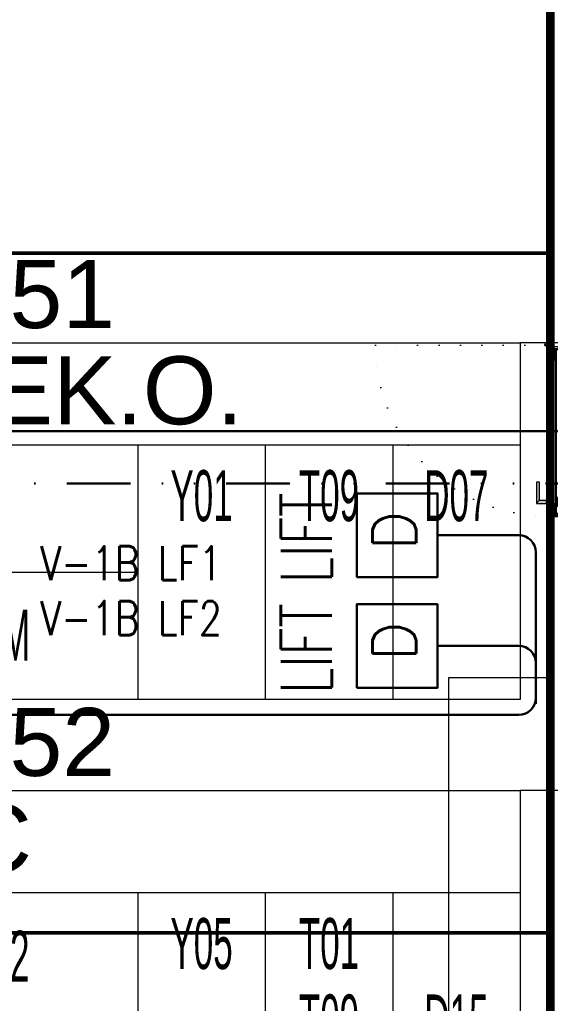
# Model space of a CAD drawing. Header units: metres. Extents: x -13621 to 152406, y -16073 to 22221.
# Drawn here: x 59348 to 59660, y 2799 to 3377 of the extents above; entities that cross this region are included whole.
import ezdxf
from ezdxf.enums import TextEntityAlignment as Align

# ---------------------------------------------------------------- set-up
doc = ezdxf.new("R2010")
doc.units = ezdxf.units.M
doc.header["$LTSCALE"] = 100
doc.header["$MEASUREMENT"] = 0
for name, pattern in [('DIVIDE2', [0.625, 0.25, -0.125, 0, -0.125, 0, -0.125]), ('DOT2', [0.125, 0, -0.125]), ('HIDDEN', [0.375, 0.25, -0.125])]:
    doc.linetypes.add(name, pattern=pattern)
doc.layers.get('0').update_dxf_attribs({"color": 9, "lineweight": 9})
for name, color, linetype, lineweight in [('05', 9, 'Continuous', 9), ('05S', 9, 'Continuous', 9), ('06B', 9, 'Continuous', 9), ('06D', 9, 'Continuous', 9), ('10', 9, 'Continuous', 9), ('20', 9, 'DOT2', 9), ('21_mahal200', 9, 'Continuous', 9), ('Data  Tavan', 170, 'Continuous', 30), ('E-DAHİLİ DOME KAMERA', 7, 'Continuous', 30), ('E-DAHİLİ KAMERA', 7, 'Continuous', 30), ('E-DATA LIFT PRIZI', 7, 'Continuous', 30), ('E-KABLO', 7, 'Continuous', 30), ('E-YAZI', 7, 'Continuous', 30)]:
    doc.layers.add(name, color=color, linetype=linetype, lineweight=lineweight)
doc.styles.add('Arial', font='arial.ttf', dxfattribs={"height": 2.5})
doc.styles.add('E-YAZI', font='txttw.shx')
doc.styles.add('MuuM_TEXT-STANDART', font='ARIALN.TTF')
doc.dimstyles.new('MuuM_DIM200', dxfattribs={"dimscale": 20, "dimtxt": 2, "dimasz": 1, "dimexe": 1, "dimexo": 1, "dimgap": 1, "dimtad": 1, "dimdec": 1, "dimrnd": 0.5, "dimdsep": 46, "dimtxsty": 'MuuM_TEXT-STANDART', "dimblk": 'ARCHTICK', "dimcen": 0, "dimdle": 0.15, "dimclrd": 256, "dimclre": 256, "dimclrt": 256, "dimadec": 0, "dimazin": 0, "dimtfac": 5, "dimtdec": 1, "dimtix": 1, "dimtmove": 2, "dimatfit": 3, "dimldrblk": 'DOT', "dimfxl": 3, "dimfxlon": 1, "dimtolj": 1, "dimlwd": -1, "dimlwe": -1, "dimarcsym": 0})

# ---------------------------------------------------------------- blocks, each defined once
blk = doc.blocks.new('E-DATA LIFT PRIZI')
at = {"layer": 'E-DATA LIFT PRIZI', "color": 2}
blk.add_line((0, 0), (1.873122528195381e-05, 41.9879442860838), dxfattribs=at)
blk.add_lwpolyline([(-24.57600248570088, 89.55658674269216), (24.57599752407987, 89.55660866311518), (24.57601872913074, 41.98795524629531), (-24.57598126668017, 41.98793332587229)], close=True, dxfattribs=at)
at = {"layer": 'E-DATA LIFT PRIZI', "color": 2, "style": 'E-YAZI', "width": 0.7}
blk.add_text('LIFT', height=30, dxfattribs=at).set_placement((-28.0161005743139, 104.2090469614632))
at = {"layer": 'E-DATA LIFT PRIZI', "color": 2, "style": 'E-YAZI'}
blk.add_text('D', height=25.6, dxfattribs=at).set_placement((-8.794766582432203, 54.59082046785625))
blk = doc.blocks.new('100_DAHİLİ DOME KAMERA')
at = {"layer": 'E-DAHİLİ DOME KAMERA', "color": 4}
for p, q in [((-1.936448509688489, 0.7149596333620138), (-1.936448509688489, -0.6891386026400143)), ((0.8196423697518184, 0.7149596333620138), (-1.936448509688489, 0.7149596333620138)), ((0.8196423697518184, -0.6891386026400143), (0.8196423697518184, 0.7149596333620138)), ((0.8196423697518184, 0.2938318900123704), (2.130608785140793, 0.6683937229099683)), ((2.130608785140793, 0.6683937229099683), (2.130608785140793, -0.6425726923916955)), ((0.8196423697518184, -0.268010859406786), (2.130608785140793, -0.6425726923916955)), ((-1.936448509688489, -0.6891386026400143), (0.8196423697518184, -0.6891386026400143))]:
    blk.add_line(p, q, dxfattribs=at)
at = {"layer": 'E-DAHİLİ DOME KAMERA', "color": 4, "linetype": 'Continuous'}
blk.add_circle((0, 0), 2.565564702303409, dxfattribs=at)
at = {"layer": 'E-DAHİLİ KAMERA', "color": 4}
for q in [(13.41553274521199, 6.264231970272109), (13.41553274521199, -6.264231970272109)]:
    blk.add_line((2.565564702303409, 0), q, dxfattribs=at)
blk = doc.blocks.new('p-işyeri')
at = {"color": 0, "const_width": 2}
blk.add_lwpolyline([(200, 0), (200, 700), (-200, 700), (-200, 0)], close=True, dxfattribs=at)
blk = doc.blocks.new('gr-p-barel kilitli kapı kolu')
at = {"layer": '05S'}
h = blk.add_hatch(color=256, dxfattribs=at)
h.paths.add_polyline_path([(1.300000000000181, 0.8000000000001818), (-1.300000000000181, 0.8000000000001818), (-1.300000000000181, 0.7000000000002728), (1.300000000000181, 0.7000000000007276)])
h.paths.add_polyline_path([(2.75, 0.7000000000002728), (-2.75, 0.7000000000002728), (-2.75, 0), (2.75, 0)])
h.paths.add_polyline_path([(-11.69999999999709, 4.899999999999181), (-11.699999999998, 6.700000000000728), (0.9000000000005456, 6.700000000000728), (0.8999999999996362, 0.8000000000001818), (-0.8999999999996362, 0.7999999999997272), (-0.8999999999996362, 4.90000000000009)])
at = {"flags": 128}
for points in [[(-0.8999999999996362, 0.8000000000001818), (-0.8999999999996362, 4.900000000000545), (-11.69999999999891, 4.90000000000009), (-11.69999999999891, 6.700000000000273), (0.9000000000005456, 6.700000000000728), (0.8999999999996362, 0.8000000000001818)], [(-0.8000000000001818, 5), (0.8000000000001818, 6.600000000000362)]]:
    blk.add_lwpolyline(points, dxfattribs=at)
blk.add_lwpolyline([(-2.75, 0), (-2.75, 0.6999999999998181), (2.75, 0.7000000000002728), (2.75, 0)])
blk.add_lwpolyline([(-1.300000000000181, 0.7000000000002728), (1.300000000000181, 0.7000000000002728), (1.300000000000181, 0.8000000000001818), (-1.300000000000181, 0.8000000000001818)], close=True)
blk = doc.blocks.new('prf-scr2')
at = {"linetype": 'DOT2', "ltscale": 10}
blk.add_line((0, 0.1857142500000009), (-1e-16, -1.064285649999999), dxfattribs=at)
for p, q in [((0.09163645, -0.2441290999999978), (-0.0916364500000001, -0.2046380999999997)), ((-0.0916364500000001, -0.2439350999999988), (0.09163645, -0.2834260999999969)), ((0.09163645, -0.3231106000000011), (-0.0916364500000001, -0.2836195999999972)), ((-0.0916364500000001, -0.3229165999999964), (0.09163645, -0.3624076000000003)), ((0.09163645, -0.4020920499999989), (-0.0916364500000001, -0.3626011000000005)), ((-0.0916364500000001, -0.4018980999999997), (0.09163645, -0.4413891000000035)), ((0.09163645, -0.481073749999996), (-0.0916364500000001, -0.4415827499999978)), ((-0.0916364500000001, -0.4808798000000082), (0.09163645, -0.5203708500000005)), ((0.09163645, -0.5600555500000042), (-0.0916364500000001, -0.5205644500000006)), ((-0.0916364500000001, -0.5598615499999994), (0.09163645, -0.5993525500000034)), ((0.09163645, -0.6390373000000011), (-0.0916364500000001, -0.5995462500000088)), ((-0.0916364500000001, -0.6388432500000079), (0.09163645, -0.6783342500000061)), ((0.09163645, -0.7180189000000042), (-0.0916364500000001, -0.6785278500000061)), ((-0.0916364500000001, -0.7178253000000041), (0.09163645, -0.7573160000000088)), ((0.0552420499999996, -0.8362981999999988), (-0.0804827000000004, -0.7641103499999986)), ((-0.0690517, -0.7968069000000071), (0.0552420499999996, -0.8362981999999988)), ((0.09163645, -0.1651476000000059), (0, -0.1454021000000068)), ((0, -0.184699100000006), (0.09163645, -0.2044445999999993))]:
    blk.add_line(p, q)
blk.add_lwpolyline([(0.2314285999999996, 0), (-0.2314285999999996, 0), (-0.2314285999999996, -0.0100617499999998), (-0.1200000000000003, -0.1428571000000034), (0.1200000000000003, -0.1428571499999975), (0.2314285999999996, -0.0100617499999999), (0.2314285999999996, 0)], close=True)
for points in [[(0.2314285999999996, -0.0100617499999999), (-0.2314285999999996, -0.0100617499999998)], [(-0.0916364500000001, -0.1428571059091098), (-0.0916364500000001, -0.2046379999999999), (-0.1200003499999994, -0.2210138499999971), (-0.1200003499999994, -0.227559350000007), (-0.0916364500000001, -0.2439350999999988), (-0.0916364500000001, -0.2836194999999975), (-0.1200003499999994, -0.2999953500000004), (-0.1200003499999994, -0.3065408499999989), (-0.0916364500000001, -0.3229165999999964), (-0.0916364500000001, -0.3626010000000008), (-0.1200003499999994, -0.3789767999999981), (-0.1200003499999994, -0.3855223499999965), (-0.0916364500000001, -0.4018980999999997), (-0.0916364500000001, -0.4415827000000036), (-0.1200003499999994, -0.4579585000000009), (-0.1200003499999994, -0.4645040499999994), (-0.0916364500000001, -0.4808798000000082), (-0.0916364500000001, -0.5205644500000006), (-0.1200003499999994, -0.5369402000000038), (-0.1200003499999994, -0.5434858500000077), (-0.0916364500000001, -0.5598615499999994), (-0.0916364500000001, -0.5995461500000033), (-0.1200003499999994, -0.6159219500000006), (-0.1200003499999994, -0.6224674999999991), (-0.0916364500000001, -0.6388432500000079), (-0.0916364500000001, -0.6785278500000061), (-0.1200003499999994, -0.6949041500000078), (-0.1200003499999994, -0.7014492000000077), (-0.0916364500000001, -0.7178253000000041), (-0.0916364500000001, -0.7322130000000074), (-0.0804827000000004, -0.7641103499999986), (-0.0974138499999996, -0.7738857499999995), (-0.0974138499999996, -0.7804311500000041), (-0.0690517, -0.7968069000000071), (-0.0082380000000001, -0.9441533999999989), (-1e-16, -0.95), (0.008237999999999999, -0.9441533999999989), (0.0834733999999997, -0.7555572500000495), (0.09163645, -0.7573160000000088), (0.1200003499999994, -0.7409402999999998), (0.1200003499999994, -0.7343950500000063), (0.09163645, -0.7180189000000042), (0.09163645, -0.6783342500000061), (0.1200003499999994, -0.6619585000000087), (0.1200003499999994, -0.6554130500000043), (0.09163645, -0.6390371500000072), (0.09163645, -0.5993525500000034), (0.1200003499999994, -0.5829768000000002), (0.1200003499999994, -0.5764312499999961), (0.09163645, -0.5600554500000045), (0.09163645, -0.5203708500000005), (0.1200003499999994, -0.5039951500000086), (0.1200003499999994, -0.4974494999999991), (0.09163645, -0.481073749999996), (0.09163645, -0.4413891000000035), (0.1200003499999994, -0.4250134500000002), (0.1200003499999994, -0.4184677999999963), (0.09163645, -0.4020920499999989), (0.09163645, -0.3624076000000003), (0.1200003499999994, -0.3460319499999969), (0.1200003499999994, -0.3394862999999987), (0.09163645, -0.3231106000000011), (0.09163645, -0.2834260999999969), (0.1200003499999994, -0.2670504499999993), (0.1200003499999994, -0.2605048000000067), (0.09163645, -0.2441290999999978), (0.09163645, -0.2044445999999993), (0.1200003499999994, -0.1880689500000073), (0.1200003499999994, -0.1815233000000035), (0.09163645, -0.1651476000000059), (0.09163645, -0.1428571440909536)]]:
    blk.add_lwpolyline(points)
blk = doc.blocks.new('K-SAC-01')
at = {"layer": '10'}
for points in [[(-4.599999999999454, 16.20000000000027, -0.4142135623730951), (-4.49999999999909, 16.29999999999973), (-0.0999999999989996, 16.29999999999973, -0.4142135623730951), (9.095e-13, 16.19999999999936), (9.095e-13, 5.900000000000089), (0.2000000000007276, 5.900000000000089), (0.2000000000007276, 16.19999999999936, 0.4142135623730951), (-0.0999999999989996, 16.49999999999954), (-4.49999999999909, 16.49999999999954, 0.4142135623730951), (-4.799999999999272, 16.20000000000027), (-4.799999999999272, 15.30000000000018, 0.4142135623730951), (-4.49999999999909, 15), (-3.399999999999636, 15), (-3.399999999999636, 15.19999999999981), (-4.49999999999909, 15.19999999999981, -0.4142135623730951), (-4.599999999999454, 15.30000000000018)], [(104.6000000000012, 16.20000000000027, 0.4142135623730951), (104.5000000000009, 16.29999999999973), (100.1000000000008, 16.29999999999973, 0.4142135623730951), (100.0000000000009, 16.19999999999936), (100.0000000000009, 5.900000000000089), (99.80000000000109, 5.900000000000089), (99.80000000000109, 16.19999999999936, -0.4142135623730951), (100.1000000000008, 16.49999999999954), (104.5000000000009, 16.49999999999954, -0.4142135623730951), (104.8000000000011, 16.20000000000027), (104.8000000000011, 15.30000000000018, -0.4142135623730951), (104.5000000000009, 15), (103.4000000000014, 15), (103.4000000000014, 15.19999999999981), (104.5000000000009, 15.19999999999981, 0.4142135623730951), (104.6000000000012, 15.30000000000018)], [(0.2000000000007276, 10.29999999999972, -0.4142135623730951), (0.5000000000009095, 10.59999999999991), (1.500000000000909, 10.59999999999991, -0.4142135623730951), (1.800000000001091, 10.29999999999972), (1.800000000001091, 3.90000000000009, -0.4142135623730951), (1.500000000000909, 3.599999999999909, -0.4142135623730951), (1.200000000000727, 3.90000000000009), (1.200000000000727, 4.799999999999726), (0.2000000000007276, 4.800000000000182), (0.2000000000007276, -1.199999999999818, -0.4142135623730951), (-0.0999999999994543, -1.5), (-4.49999999999909, -1.5, -0.4142135623730951), (-4.799999999999272, -1.199999999999818), (-4.799999999999272, -0.2999999999997271, -0.4142135623730951), (-4.49999999999909, 0), (-3.399999999999636, 0), (-3.399999999999636, -0.1999999999998181), (-4.49999999999909, -0.1999999999998181, 0.4142135623730951), (-4.599999999999454, -0.2999999999997271), (-4.599999999999454, -1.199999999999818, 0.4142135623724291), (-4.49999999999909, -1.300000000000181), (-0.0999999999994543, -1.299999999999727, 0.4142135623730951), (0, -1.199999999999818), (9.095e-13, 5), (1.400000000000545, 5), (1.400000000000545, 3.90000000000009, 0.4142135623730951), (1.500000000000909, 3.799999999999727, 0.4142135623730951), (1.600000000000363, 3.90000000000009), (1.600000000000363, 10.29999999999972, 0.4142135623730951), (1.500000000000909, 10.40000000000009), (0.5000000000009095, 10.40000000000009, 0.4142135623730951), (0.4000000000005457, 10.29999999999972), (0.4000000000005457, 9.40000000000009), (0.2000000000007276, 9.40000000000009)], [(99.80000000000109, 10.29999999999972, 0.4142135623730951), (99.50000000000091, 10.59999999999991), (98.50000000000091, 10.59999999999991, 0.4142135623730951), (98.20000000000073, 10.29999999999972), (98.20000000000073, 3.90000000000009, 0.4142135623730951), (98.50000000000091, 3.599999999999909, 0.4142135623730951), (98.80000000000109, 3.90000000000009), (98.80000000000109, 4.799999999999726), (99.80000000000109, 4.800000000000182), (99.80000000000109, -1.199999999999818, 0.4142135623730951), (100.1000000000012, -1.5), (104.5000000000009, -1.5, 0.4142135623730951), (104.8000000000011, -1.199999999999818), (104.8000000000011, -0.2999999999997271, 0.4142135623730951), (104.5000000000009, 0), (103.4000000000014, 0), (103.4000000000014, -0.1999999999998181), (104.5000000000009, -0.1999999999998181, -0.4142135623730951), (104.6000000000012, -0.2999999999997271), (104.6000000000012, -1.199999999999818, -0.4142135623724291), (104.5000000000009, -1.300000000000181), (100.1000000000012, -1.299999999999727, -0.4142135623730951), (100.0000000000018, -1.199999999999818), (100.0000000000009, 5), (98.60000000000127, 5), (98.60000000000127, 3.90000000000009, -0.4142135623730951), (98.50000000000091, 3.799999999999727, -0.4142135623730951), (98.40000000000143, 3.90000000000009), (98.40000000000143, 10.29999999999972, -0.4142135623730951), (98.50000000000091, 10.40000000000009), (99.50000000000091, 10.40000000000009, -0.4142135623730951), (99.60000000000127, 10.29999999999972), (99.60000000000127, 9.40000000000009), (99.80000000000109, 9.40000000000009)], [(-0.3789291877892538, -2.01380615643302), (1.000000000000909, -1.372447916059172), (1.000000000000909, 1.5), (1.200000000000727, 1.5), (1.200000000000727, -1.5), (-0.2699583792127669, -2.183697123727142, -14.79600197240014)]]:
    blk.add_lwpolyline(points, format="xyb", close=True, dxfattribs=at)
for points in [[(98.80000000000244, 0.1499999999932697), (98.80000000000244, 2.149999999993269), (99.10000000000174, 2.149999999993269), (99.10000000000174, 3.193404064993047), (1.500000000001364, 3.193404064993047), (1.500000000001364, 2.149999999993269), (1.800000000001546, 2.149999999993269), (1.800000000001546, 0.1499999999932697), (1.500000000001364, 0.1499999999932697), (1.500000000001364, 1.850000000004911), (1.200000000001182, 1.850000000004911), (1.200000000001182, 3.493404064995957), (99.40000000000099, 3.493404064995957), (99.40000000000099, 1.850000000004911), (99.10000000000174, 1.850000000004911), (99.10000000000174, 0.1499999999932697)], [(98.80000000000244, 2.149999999993269), (98.80000000000244, 0.1499999999932697), (99.40000000000099, 0.1499999999932697), (99.40000000000099, -1.500000000000909), (1.200000000001182, -1.500000000000909), (1.200000000001182, 0.1499999999932697), (1.800000000001546, 0.1499999999932697), (1.800000000001546, 2.149999999993269), (2.100000000000818, 2.149999999993269), (2.100000000000818, -0.1499999999950887), (1.500000000001364, -0.1499999999950887), (1.500000000001364, -1.199999999997999), (99.10000000000174, -1.199999999997999), (99.10000000000174, -0.1499999999950887), (98.50000000000135, -0.1499999999950887), (98.50000000000135, 2.149999999993269), (98.80000000000244, 2.149999999993269)]]:
    blk.add_lwpolyline(points, dxfattribs=at)
for points in [[(2.100000000000818, 2.99999999999909), (8.100000000000819, 2.99999999999909), (8.100000000000819, -1.000000000000909), (2.100000000000818, -1.000000000000909)], [(2.400000000001, 2.69999999999618), (7.800000000001546, 2.69999999999618), (7.800000000001546, -0.6999999999979992), (2.400000000001, -0.6999999999979992)], [(98.50000000000135, 2.99999999999909), (92.50000000000135, 2.99999999999909), (92.50000000000135, -1.000000000000909), (98.50000000000135, -1.000000000000909)], [(98.20000000000029, 2.69999999999618), (92.80000000000246, 2.69999999999618), (92.80000000000246, -0.6999999999979992), (98.20000000000029, -0.6999999999979992)]]:
    blk.add_lwpolyline(points, close=True, dxfattribs=at)
blk.add_circle((-0.9499999999989086, -2.49999349423706), 0.55, dxfattribs=at)
at = {"layer": '20', "linetype": 'HIDDEN'}
for points in [[(-0.1999999999989086, -1.299999999999727), (-0.1999999999989086, 0), (-1.699999999998908, 0), (-1.699999999998908, -1.299999999999727)], [(-0.3999999999987267, -1.990091542878417), (-0.3999999999987267, -0.2000000000002728), (-1.49999999999909, -0.2000000000002728), (-1.49999999999909, -1.990091542878417)]]:
    blk.add_lwpolyline(points, dxfattribs=at)
at = {"layer": '20'}
blk.add_lwpolyline([(-0.9499999999993632, -2.499993494238424), (-0.9499999999989086, -102.8549758667554)], dxfattribs=at)
blk.add_arc((-0.9499999999989086, -2.49999349423706), 100.3549823725184, 270, 1.513139558785166, dxfattribs=at)
at = {"layer": '06B'}
blk.add_blockref('gr-p-barel kilitli kapı kolu', (91.40000000628015, 3.506028542890817), dxfattribs=at)
at = {"layer": '06B', "xscale": -1, "rotation": 180}
blk.add_blockref('gr-p-barel kilitli kapı kolu', (91.40000000628015, -1.506028542878084), dxfattribs=at)
at = {"layer": '10', "xscale": -1, "rotation": 90}
blk.add_blockref('prf-scr2', (1.500000000001364, 0.9999999999990904), dxfattribs=at)
at = {"layer": '10', "rotation": 270}
blk.add_blockref('prf-scr2', (99.10000000000174, 1.221629659781683), dxfattribs=at)
blk = doc.blocks.new('p-birim')
blk.add_lwpolyline([(0, 0), (1, 0), (1, 1), (0, 1)], close=True)
blk = doc.blocks.new('_ArchTick')
at = {"color": 0, "linetype": 'ByBlock', "const_width": 0.15}
blk.add_lwpolyline([(-0.5, -0.5), (0.5, 0.5)], dxfattribs=at)
blk = doc.blocks.new('_Dot')
at = {"color": 0, "linetype": 'ByBlock', "lineweight": -2}
blk.add_line((-0.5, 0), (-1, 0), dxfattribs=at)
at = {"color": 0, "linetype": 'ByBlock', "const_width": 0.5}
blk.add_lwpolyline([(-0.25, 0, 1), (0.25, 0, 1)], format="xyb", close=True, dxfattribs=at)
blk = doc.blocks.new('0_roomno2')
blk.add_lwpolyline([(19.375, -10.50000000000218), (0, -10.50000000000218), (0, 0), (19.375, 0)], close=True)
for points in [[(0, -3.000000000001455), (19.375, -3.000000000001455)], [(8.125, -3.000000000001455), (8.125, -10.50000000000218)], [(11.875, -3.000000000001455), (11.875, -10.50000000000218)], [(15.625, -3.000000000001455), (15.625, -10.50000000000218)], [(0, -6.750000000001456), (8.125, -6.750000000001456)]]:
    blk.add_lwpolyline(points)
at = {"style": 'MuuM_TEXT-STANDART', "width": 0.6}
blk.add_text('H:', height=1.5, dxfattribs=at).set_placement((0.3500000000000001, -8.607952679349546), align=Align.MIDDLE_LEFT)
at = {"style": 'Arial'}
blk.add_attdef('ODANO', (0, 1.170000000001164), '', height=2, dxfattribs=at)
blk.add_attdef('MEKANADI', text='', height=2, dxfattribs=at).set_placement((0.3500000000000002, -3.000000000001455), align=Align.BOTTOM_LEFT)
at = {"style": 'MuuM_TEXT-STANDART', "width": 0.6}
for tag, p in [('YER01', (10, -4.500000000001455)), ('TAVAN01', (13.75, -4.500000000001455)), ('DUVAR01', (17.5, -4.500000000001455)), ('YER02', (10, -6.750000000001456)), ('TAVAN02', (13.75, -6.750000000001456)), ('DUVAR02', (17.5, -6.750000000001456)), ('YER03', (10, -9.000000000001457)), ('TAVAN03', (13.75, -9.000000000001457)), ('DUVAR03', (17.5, -9.000000000001457))]:
    blk.add_attdef(tag, text='', height=1.5, dxfattribs=at).set_placement(p, align=Align.MIDDLE_CENTER)
for tag, p in [('M2', (0.3500000000000001, -4.875000000001455)), ('TEMIZTAVANYUKSEKLIGI', (1.799999999999999, -8.607952679349546))]:
    blk.add_attdef(tag, text='', height=1.5, dxfattribs=at).set_placement(p, align=Align.MIDDLE_LEFT)
blk = doc.blocks.new('1.bod.mimari1.elk')
at = {"layer": '20', "ltscale": 2, "const_width": 5}
blk.add_lwpolyline([(4440, -7830.000004305961), (3660, -7830.000004305961), (3659.999999999971, -4550.000004305954), (4440, -4550.000004305961)], close=True, dxfattribs=at)
at = {"rotation": 270}
blk.add_blockref('K-SAC-01', (3659.999999999971, -5445.000004305954), dxfattribs=at)
at = {"layer": '05', "xscale": 60.00000000000003, "yscale": 150}
for p in [(3599.999999999913, -5790.000004305954), (3599.999999999913, -5940.000004305954)]:
    blk.add_blockref('p-birim', p, dxfattribs=at)
at = {"layer": '06D', "color": 89, "linetype": 'HIDDEN', "true_color": 0x2e4d23, "rotation": 90}
for p in [(3660, -5190.000004305961), (3659.999999999971, -5590.000004305961), (3660, -5990.000004305954)]:
    blk.add_blockref('p-işyeri', p, dxfattribs=at)
at = {"layer": '21_mahal200'}
ref = blk.add_blockref('0_roomno2', (3254.698962060444, -5442.719641361093), dxfattribs=dict(at, xscale=20, yscale=20, zscale=20))
ref.add_attrib('ODANO', 'B1-51', (3254.698962060444, -5434.075527287981), dxfattribs={"layer": '0', "height": 40, "style": 'Arial'})
ref.add_attrib('MEKANADI', 'ELEK.O.', dxfattribs={"layer": '0', "height": 40, "style": 'Arial'}).set_placement((3261.698962060473, -5502.719641361122), align=Align.BOTTOM_LEFT)
ref.add_attrib('M2', '#### m2', dxfattribs={"layer": '0', "height": 30, "style": 'MuuM_TEXT-STANDART', "width": 0.6000000000000001}).set_placement((3261.698962060473, -5540.219641361122), align=Align.MIDDLE_LEFT)
ref.add_attrib('TEMIZTAVANYUKSEKLIGI', '2.90 M', dxfattribs={"layer": '0', "height": 30, "style": 'MuuM_TEXT-STANDART', "width": 0.6000000000000001}).set_placement((3290.698962060444, -5614.878694948091), align=Align.MIDDLE_LEFT)
ref.add_attrib('YER01', 'Y01', dxfattribs={"layer": '0', "height": 30, "style": 'MuuM_TEXT-STANDART', "width": 0.6000000000000001}).set_placement((3454.698962060444, -5532.719641361122), align=Align.MIDDLE_CENTER)
ref.add_attrib('TAVAN01', 'T09', dxfattribs={"layer": '0', "height": 30, "style": 'MuuM_TEXT-STANDART', "width": 0.6000000000000001}).set_placement((3529.698962060444, -5532.719641361122), align=Align.MIDDLE_CENTER)
ref.add_attrib('DUVAR01', 'D07', dxfattribs={"layer": '0', "height": 30, "style": 'MuuM_TEXT-STANDART', "width": 0.6000000000000001}).set_placement((3604.698962060444, -5532.719641361122), align=Align.MIDDLE_CENTER)
ref = blk.add_blockref('0_roomno2', (3254.698962060444, -5706.300240939583), dxfattribs=dict(at, xscale=20, yscale=20, zscale=20))
ref.add_attrib('ODANO', 'B1-52', (3254.698962060444, -5697.656126866472), dxfattribs={"layer": '0', "height": 40, "style": 'Arial'})
ref.add_attrib('MEKANADI', 'WC', dxfattribs={"layer": '0', "height": 40, "style": 'Arial'}).set_placement((3261.698962060473, -5766.300240939612), align=Align.BOTTOM_LEFT)
ref.add_attrib('M2', '##### m2', dxfattribs={"layer": '0', "height": 30, "style": 'MuuM_TEXT-STANDART', "width": 0.6000000000000001}).set_placement((3261.698962060473, -5803.800240939612), align=Align.MIDDLE_LEFT)
ref.add_attrib('TEMIZTAVANYUKSEKLIGI', '2.40 M', dxfattribs={"layer": '0', "height": 30, "style": 'MuuM_TEXT-STANDART', "width": 0.6000000000000001}).set_placement((3290.698962060444, -5878.459294526574), align=Align.MIDDLE_LEFT)
ref.add_attrib('YER01', 'Y05', dxfattribs={"layer": '0', "height": 30, "style": 'MuuM_TEXT-STANDART', "width": 0.6000000000000001}).set_placement((3454.698962060444, -5796.300240939612), align=Align.MIDDLE_CENTER)
ref.add_attrib('TAVAN01', 'T01', dxfattribs={"layer": '0', "height": 30, "style": 'MuuM_TEXT-STANDART', "width": 0.6000000000000001}).set_placement((3529.698962060444, -5796.300240939612), align=Align.MIDDLE_CENTER)
ref.add_attrib('TAVAN02', 'T09', dxfattribs={"layer": '0', "height": 30, "style": 'MuuM_TEXT-STANDART', "width": 0.6000000000000001}).set_placement((3529.698962060444, -5841.300240939612), align=Align.MIDDLE_CENTER)
ref.add_attrib('DUVAR02', 'D15', dxfattribs={"layer": '0', "height": 30, "style": 'MuuM_TEXT-STANDART', "width": 0.6000000000000001}).set_placement((3604.698962060444, -5841.300240939612), align=Align.MIDDLE_CENTER)
for points in [[(3782.97420955397, -5442.719641361093), (3642.198962060444, -5442.719641361093)], [(3782.97420955397, -5706.300240939583), (3642.198962060444, -5706.300240939583)]]:
    blk.add_leader(points, dimstyle='MuuM_DIM200', override={"dimasz": 1, "dimfxl": 10}, dxfattribs=at)

msp = doc.modelspace()

# ---------------------------------------------------------------- linework, layer by layer
at = {"layer": 'Data  Tavan'}
for p, q in [((58942.41077213211, 3135.236346013116), (59849.78614399326, 3135.236346013116)), ((59635.57261794835, 3073.979425906786), (59641.43793706986, 3073.979425906786)), ((59651.43793706986, 3059.690723952779), (59651.43793706986, 3063.979425906786)), ((59651.43793706986, 3059.690723952779), (59651.43793706986, 3018.842071696301)), ((59651.43793706986, 3018.842071696301), (59651.43793706986, 2974.719836754841)), ((59635.57261794835, 3008.842071696301), (59641.43793706986, 3008.842071696301)), ((59651.43793706986, 2998.842071696301), (59651.43793706986, 2978.240202698624)), ((59641.43793706986, 2968.240202698624), (58942.41077213211, 2968.240202698624))]:
    msp.add_line(p, q, dxfattribs=at)
for centre, start, end in [((59641.43793706986, 3063.979425906786), 0, 90), ((59641.43793706986, 3018.842071696301), 270, 270), ((59641.43793706986, 2998.842071696301), 0, 90), ((59641.43793706986, 2978.240202698624), 270, 0)]:
    msp.add_arc(centre, 10, start, end, dxfattribs=at)
at = {"layer": 'E-KABLO', "color": 6, "linetype": 'DIVIDE2', "ltscale": 1.5}
msp.add_line((59882.54889015871, 3104.501623235032), (58902.41077213211, 3104.501623235032), dxfattribs=at)

# ---------------------------------------------------------------- block references
at = {"layer": '06D'}
msp.add_blockref('1.bod.mimari1.elk', (56000.00000000003, 8630.00000430602), dxfattribs=at)
at = {"layer": 'E-DAHİLİ DOME KAMERA', "xscale": 31.24999999834126, "yscale": 31.24999999834126, "zscale": 31.24999999834126, "rotation": 21.46394174555784}
msp.add_blockref('100_DAHİLİ DOME KAMERA', (59772.32617295449, 2531.276992397217), dxfattribs=at)
at = {"layer": 'E-DATA LIFT PRIZI', "color": 1, "rotation": 89.99999999999999}
for p in [(59635.57261794835, 3073.979425906786), (59635.57261794835, 3008.842071696301)]:
    msp.add_blockref('E-DATA LIFT PRIZI', p, dxfattribs=at)

# ---------------------------------------------------------------- texts
at = {"layer": 'E-YAZI', "color": 6, "style": 'E-YAZI', "width": 0.8}
for s, p in [('V-1B LF1', (59359.74257078191, 3047.551554817957)), ('V-1B LF2', (59359.74257078191, 3015.217055355199))]:
    msp.add_text(s, height=20, dxfattribs=at).set_placement(p)

doc.saveas('drawing.dxf')
